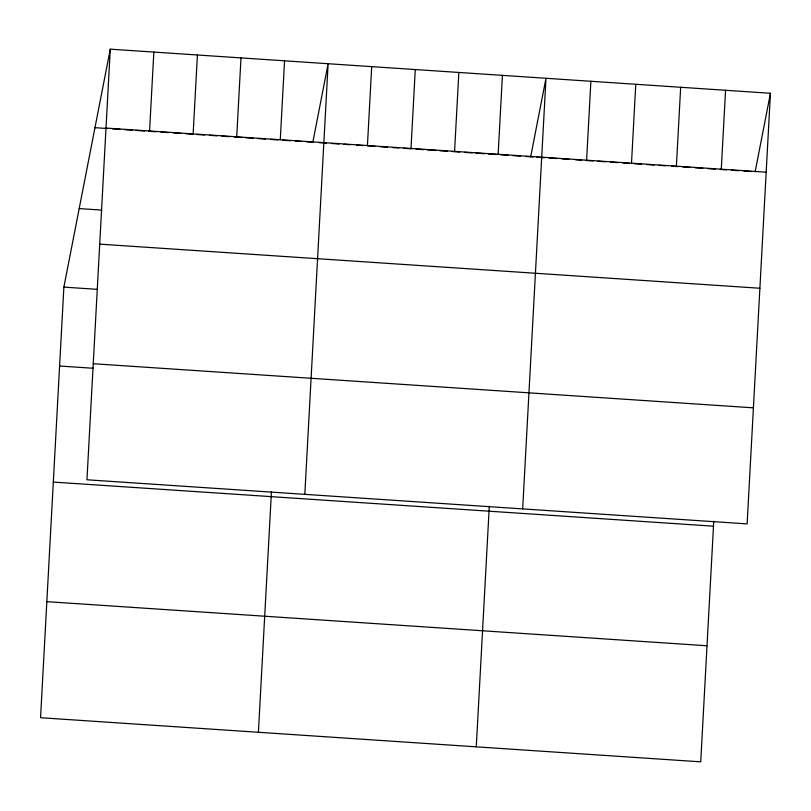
<?xml version="1.0" encoding="UTF-8"?>
<svg xmlns="http://www.w3.org/2000/svg" width="811" height="811" viewBox="0 0 811 811"><rect width="100%" height="100%" fill="white"/><g stroke="black" fill="none" stroke-linecap="round" stroke-linejoin="round"><path stroke-width="1.22" d="M110.276 49.167L86.949 479.788L747.124 523.896L770.45 93.275L110.276 49.167L63.876 287.104L40.55 717.725L700.724 761.833L713.761 521.199M149.569 130.987L153.847 52.076M193.14 133.906L197.418 54.986M236.711 136.816L240.989 57.895M280.282 139.725L284.56 60.815M258.405 732.282L271.442 491.648M304.814 494.345L328.131 63.724L312.823 142.239L306.599 141.824M367.434 145.544L371.702 66.634M411.005 148.454L415.273 69.543M454.576 151.363L458.844 72.453M498.147 154.283L502.414 75.362M476.27 746.84L489.297 506.196M522.669 508.892L545.985 78.272L530.678 156.797M586.606 160.183L590.884 81.272M631.495 163.183L635.773 84.273M676.394 166.184L680.662 87.274M721.283 169.185L725.561 90.274M755.142 171.79L770.45 93.275M105.998 128.077L766.172 172.185M94.958 127.692L107.407 128.523M112.384 128.848L119.856 129.354M124.833 129.679L132.305 130.186M136.045 130.429L144.753 131.017M148.494 131.26L155.965 131.767M160.943 132.092L168.414 132.599M173.392 132.923L180.863 133.43M185.841 133.754L193.312 134.261M197.043 134.504L204.514 135.011M209.491 135.336L216.963 135.843M221.94 136.167L229.412 136.674M234.389 136.998L241.86 137.505M245.591 137.748L253.062 138.245M258.04 138.58L265.511 139.086M270.489 139.411L277.96 139.918M282.938 140.242L290.409 140.749M295.386 141.073L301.611 141.489M319.047 142.655L326.509 143.162M331.496 143.486L338.957 143.993M343.945 144.317L350.17 144.733M356.394 145.149L362.618 145.564M367.596 145.899L375.067 146.396M380.045 146.73L387.516 147.237M392.494 147.561L398.718 147.977M403.696 148.312L411.167 148.808M416.144 149.143L423.616 149.64M427.346 149.893L436.065 150.471M439.795 150.724L447.266 151.221M452.244 151.556L459.715 152.052M464.693 152.387L472.164 152.884M475.905 153.137L484.613 153.715M488.354 153.968L495.815 154.465M500.803 154.8L508.274 155.296M513.251 155.631L520.723 156.128M525.7 156.462L533.172 156.959M536.912 157.212L544.394 157.709M549.382 158.044L556.863 158.55M561.851 158.875L569.332 159.382M575.567 159.797L581.801 160.213M585.542 160.466L593.023 160.963M598.011 161.298L605.493 161.794M610.49 162.129L617.972 162.626M622.96 162.96L629.194 163.376M634.182 163.71L641.663 164.207M646.651 164.542L654.132 165.049M659.12 165.373L665.355 165.799M671.589 166.214L677.824 166.63M682.811 166.965L690.293 167.461M695.28 167.796L702.762 168.293M707.75 168.627L715.231 169.124M720.219 169.458L726.453 169.874M731.441 170.209L738.922 170.705M743.91 171.04L751.402 171.547M79.184 208.589L101.588 210.079M99.712 244.141L759.887 288.25M63.876 287.104L97.482 289.355M93.235 363.723L753.419 407.832M59.598 366.014L93.214 368.265M53.313 482.079L713.487 526.187M46.835 601.661L707.01 645.769"/></g></svg>
